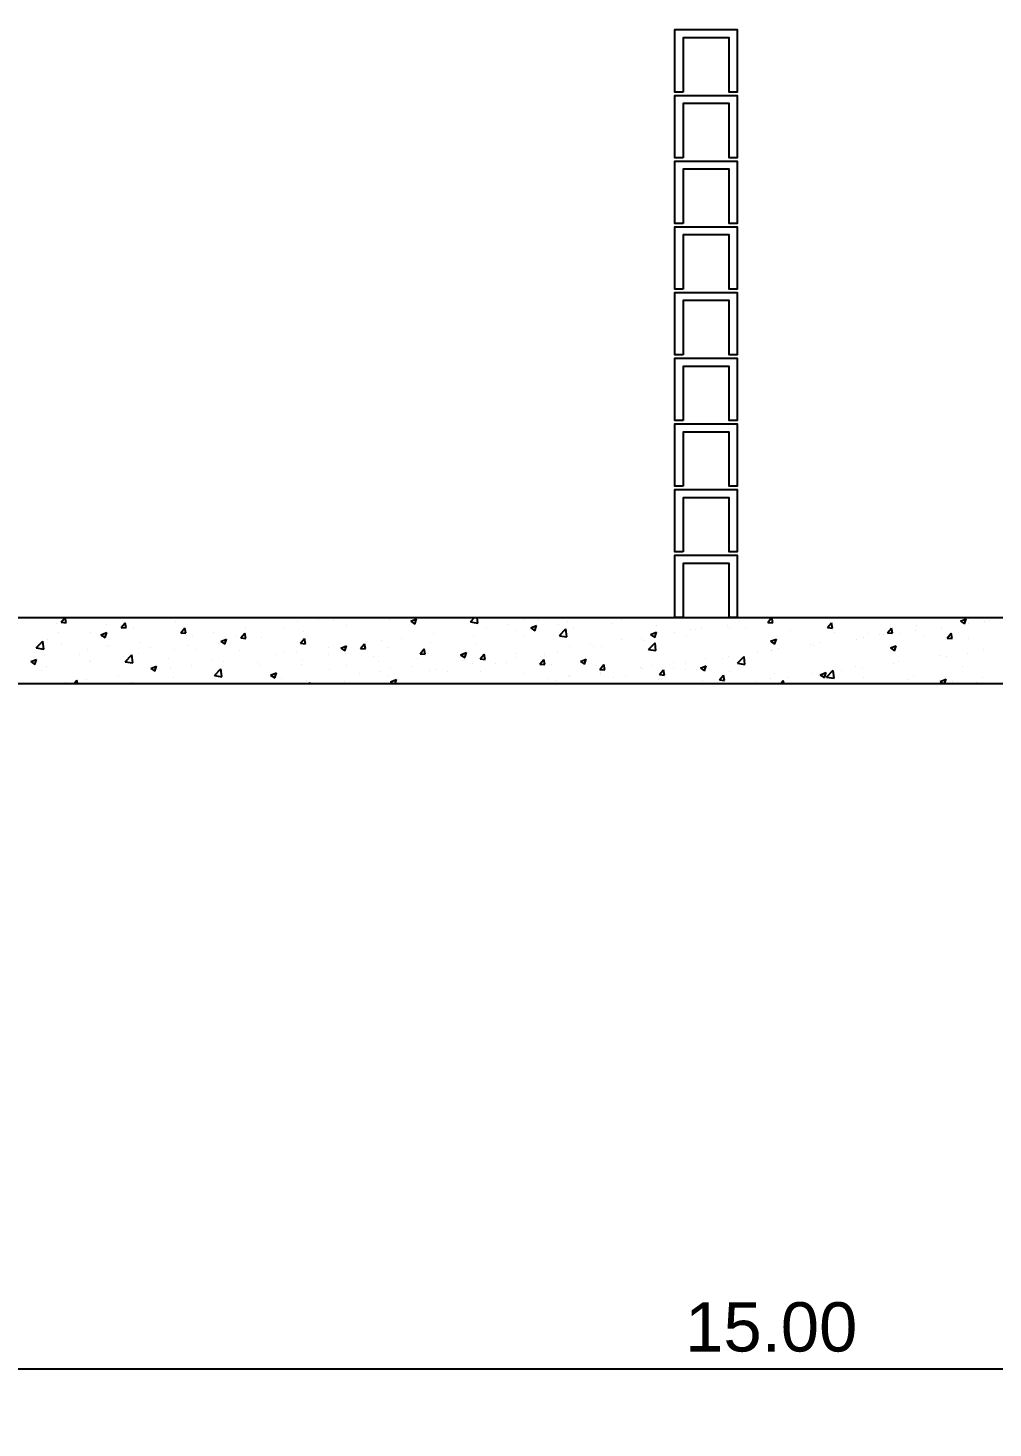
# Model space of a CAD drawing. Extents: x -7.8 to 27.4, y 2.6 to 15.1.
# Drawn here: x 6.858 to 9.796, y 2.578 to 6.839 of the extents above; entities that cross this region are included whole.
import ezdxf

# ---------------------------------------------------------------- set-up
doc = ezdxf.new("R2010")
doc.units = 0
doc.header["$LTSCALE"] = 0.01
doc.header["$PDSIZE"] = -5
doc.layers.get('0').update_dxf_attribs({"linetype": 'CONTINUOUS'})
doc.layers.get('DEFPOINTS').update_dxf_attribs({"linetype": 'CONTINUOUS'})
for name, color, linetype in [('ANOTAÇÕES', 142, 'CONTINUOUS'), ('CORTE', 7, 'CONTINUOUS'), ('FINO', 141, 'CONTINUOUS')]:
    doc.layers.add(name, color=color, linetype=linetype)
doc.styles.get("Standard").update_dxf_attribs({"font": 'arial.ttf'})
doc.dimstyles.get("Standard").update_dxf_attribs({"dimtxt": 0.15, "dimasz": 0.08, "dimexe": 0.18, "dimexo": 0.0625, "dimgap": 0.05, "dimtad": 1, "dimtoh": 1, "dimzin": 0, "dimblk": 'DOT', "dimcen": 0.09, "dimazin": 3, "dimtfac": 1, "dimtofl": 0, "dimtmove": 0, "dimatfit": 3})

# ---------------------------------------------------------------- blocks, each defined once
blk = doc.blocks.new('*X20')
at = {"layer": 'FINO'}
for p, q in [((6.8954, 5.0445), (6.8954, 5.0445)), ((6.8954, 5.0445), (6.8954, 5.0445)), ((6.9001, 5.0445), (6.9001, 5.0445)), ((6.9588, 5.0304), (6.9707, 5.0445)), ((6.9588, 5.0304), (6.974, 5.0291)), ((6.9637, 5.0445), (6.9637, 5.0445)), ((6.9637, 5.0445), (6.9637, 5.0445)), ((6.9637, 5.0445), (6.9637, 5.0445)), ((6.974, 5.029), (6.9712, 5.0445)), ((7.0025, 5.0445), (7.0025, 5.0445)), ((7.076, 5.0445), (7.076, 5.0445)), ((7.081, 5.0445), (7.081, 5.0445)), ((7.0903, 5.0445), (7.0903, 5.0445)), ((7.0903, 5.0445), (7.0903, 5.0445)), ((7.0903, 5.0445), (7.0903, 5.0445)), ((7.141, 5.0144), (7.1533, 5.029)), ((7.1562, 5.0131), (7.1533, 5.029)), ((7.2168, 5.0445), (7.2168, 5.0445)), ((7.2168, 5.0445), (7.2168, 5.0445)), ((7.2169, 5.0445), (7.2169, 5.0445)), ((7.2169, 5.0445), (7.2169, 5.0445)), ((7.2169, 5.0445), (7.2169, 5.0445)), ((7.2519, 5.0445), (7.2519, 5.0445)), ((7.2519, 5.0445), (7.2519, 5.0445)), ((7.308, 5.0323), (7.308, 5.0323)), ((7.3239, 5.0445), (7.3239, 5.0445)), ((7.3435, 5.0445), (7.3435, 5.0445)), ((7.3435, 5.0445), (7.3435, 5.0445)), ((7.3435, 5.0445), (7.3435, 5.0445)), ((7.4278, 5.0445), (7.4278, 5.0445)), ((7.4278, 5.0445), (7.4278, 5.0445)), ((7.431, 5.0445), (7.431, 5.0445)), ((7.4701, 5.0445), (7.4701, 5.0445)), ((7.4701, 5.0445), (7.4701, 5.0445)), ((7.4701, 5.0445), (7.4701, 5.0445)), ((7.5967, 5.0445), (7.5967, 5.0445)), ((7.5967, 5.0445), (7.5967, 5.0445)), ((7.5967, 5.0445), (7.5967, 5.0445)), ((7.6037, 5.0445), (7.6037, 5.0445)), ((7.6037, 5.0445), (7.6037, 5.0445)), ((7.6452, 5.0445), (7.6452, 5.0445)), ((7.6452, 5.0445), (7.6452, 5.0445)), ((7.6794, 5.0319), (7.6794, 5.0319)), ((7.7233, 5.0445), (7.7233, 5.0445)), ((7.7233, 5.0445), (7.7233, 5.0445)), ((7.7233, 5.0445), (7.7233, 5.0445)), ((7.743, 5.0403), (7.743, 5.0403)), ((7.7523, 5.0445), (7.7523, 5.0445)), ((7.7752, 5.0445), (7.7752, 5.0445)), ((7.7752, 5.0445), (7.7752, 5.0445)), ((7.7795, 5.0445), (7.7795, 5.0445)), ((7.7795, 5.0445), (7.7795, 5.0445)), ((7.7875, 5.0372), (7.7875, 5.0372)), ((7.8499, 5.0445), (7.8499, 5.0445)), ((7.8499, 5.0445), (7.8499, 5.0445)), ((7.8499, 5.0445), (7.8499, 5.0445)), ((7.9554, 5.0445), (7.9554, 5.0445)), ((7.9554, 5.0445), (7.9554, 5.0445)), ((7.9554, 5.0445), (7.9554, 5.0445)), ((7.9578, 5.0379), (7.9578, 5.0379)), ((7.9665, 5.0445), (7.9665, 5.0445)), ((7.9665, 5.0445), (7.9665, 5.0445)), ((7.9765, 5.0445), (7.9765, 5.0445)), ((7.9765, 5.0445), (7.9765, 5.0445)), ((7.9765, 5.0445), (7.9765, 5.0445)), ((8.0232, 5.0337), (8.041, 5.0406)), ((8.0232, 5.0337), (8.0358, 5.0252)), ((8.0358, 5.0252), (8.041, 5.0406)), ((8.0736, 5.0445), (8.0736, 5.0445)), ((8.0736, 5.0445), (8.0736, 5.0445)), ((8.1031, 5.0445), (8.1031, 5.0445)), ((8.1031, 5.0445), (8.1031, 5.0445)), ((8.1031, 5.0445), (8.1031, 5.0445)), ((8.1313, 5.0445), (8.1313, 5.0445)), ((8.1313, 5.0445), (8.1313, 5.0445)), ((8.1313, 5.0445), (8.1313, 5.0445)), ((8.1807, 5.0445), (8.1807, 5.0445)), ((8.2048, 5.0317), (8.217, 5.0445)), ((8.2048, 5.0317), (8.2274, 5.0282)), ((8.2274, 5.0282), (8.2255, 5.0445)), ((8.2297, 5.0445), (8.2297, 5.0445)), ((8.2297, 5.0445), (8.2297, 5.0445)), ((8.2299, 5.0444), (8.2299, 5.0444)), ((8.3072, 5.0445), (8.3072, 5.0445)), ((8.3072, 5.0445), (8.3072, 5.0445)), ((8.3072, 5.0445), (8.3072, 5.0445)), ((8.3563, 5.0445), (8.3563, 5.0445)), ((8.3563, 5.0445), (8.3563, 5.0445)), ((8.3655, 5.0386), (8.3655, 5.0386)), ((8.3949, 5.0445), (8.3949, 5.0445)), ((8.3949, 5.0445), (8.3949, 5.0445)), ((8.4128, 5.0371), (8.4128, 5.0371)), ((8.4693, 5.0445), (8.4693, 5.0445)), ((8.4829, 5.0445), (8.4829, 5.0445)), ((8.4829, 5.0445), (8.4829, 5.0445)), ((8.483, 5.0445), (8.483, 5.0445)), ((8.483, 5.0445), (8.483, 5.0445)), ((8.483, 5.0445), (8.483, 5.0445)), ((8.5011, 5.0329), (8.5011, 5.0329)), ((8.502, 5.0445), (8.502, 5.0445)), ((8.6056, 5.0418), (8.6056, 5.0418)), ((8.6095, 5.0445), (8.6095, 5.0445)), ((8.6095, 5.0445), (8.6095, 5.0445)), ((8.6589, 5.0445), (8.6589, 5.0445)), ((8.6589, 5.0445), (8.6589, 5.0445)), ((8.6589, 5.0445), (8.6589, 5.0445)), ((8.6658, 5.0382), (8.6658, 5.0382)), ((8.7361, 5.0445), (8.7361, 5.0445)), ((8.7361, 5.0445), (8.7361, 5.0445)), ((8.8233, 5.0445), (8.8233, 5.0445)), ((8.8233, 5.0445), (8.8233, 5.0445)), ((8.8348, 5.0445), (8.8348, 5.0445)), ((8.8626, 5.0445), (8.8626, 5.0445)), ((8.8626, 5.0445), (8.8626, 5.0445)), ((8.9304, 5.0445), (8.9304, 5.0445)), ((8.9892, 5.0445), (8.9892, 5.0445)), ((8.9892, 5.0445), (8.9892, 5.0445)), ((9.0107, 5.0445), (9.0107, 5.0445)), ((9.0229, 5.0333), (9.0229, 5.0333)), ((9.1098, 5.0302), (9.1218, 5.0445)), ((9.1098, 5.0302), (9.125, 5.0288)), ((9.1158, 5.0445), (9.1158, 5.0445)), ((9.1158, 5.0445), (9.1158, 5.0445)), ((9.125, 5.0288), (9.1221, 5.0445)), ((9.1447, 5.0445), (9.1447, 5.0445)), ((9.1447, 5.0445), (9.1447, 5.0445)), ((9.1468, 5.0423), (9.1468, 5.0423)), ((9.1865, 5.0445), (9.1865, 5.0445)), ((9.1865, 5.0445), (9.1865, 5.0445)), ((9.2424, 5.0445), (9.2424, 5.0445)), ((9.2424, 5.0445), (9.2424, 5.0445)), ((9.2518, 5.0445), (9.2518, 5.0445)), ((9.2518, 5.0445), (9.2518, 5.0445)), ((9.3589, 5.0445), (9.3589, 5.0445)), ((9.3624, 5.0445), (9.3624, 5.0445)), ((9.3624, 5.0445), (9.3624, 5.0445)), ((9.369, 5.0445), (9.369, 5.0445)), ((9.369, 5.0445), (9.369, 5.0445)), ((9.4956, 5.0445), (9.4956, 5.0445)), ((9.4956, 5.0445), (9.4956, 5.0445)), ((9.5383, 5.0445), (9.5383, 5.0445)), ((9.5383, 5.0445), (9.5383, 5.0445)), ((9.5731, 5.0445), (9.5731, 5.0445)), ((9.5731, 5.0445), (9.5731, 5.0445)), ((9.6222, 5.0445), (9.6222, 5.0445)), ((9.6222, 5.0445), (9.6222, 5.0445)), ((9.6802, 5.0445), (9.6802, 5.0445)), ((9.6967, 5.0343), (9.7145, 5.0411)), ((9.6967, 5.0343), (9.7094, 5.0258)), ((9.7094, 5.0258), (9.7145, 5.0411)), ((9.7142, 5.0445), (9.7142, 5.0445)), ((9.7142, 5.0445), (9.7142, 5.0445)), ((9.7142, 5.0445), (9.7142, 5.0445)), ((9.7488, 5.0445), (9.7488, 5.0445)), ((9.7488, 5.0445), (9.7488, 5.0445)), ((9.7713, 5.0323), (9.7713, 5.0323)), ((9.784, 5.0348), (9.784, 5.0348)), ((6.9455, 5.0266), (6.9455, 5.0266)), ((6.9499, 4.9989), (6.9499, 4.9989)), ((7.0493, 4.9982), (7.0493, 4.9982)), ((7.0797, 4.9925), (7.0975, 4.9993)), ((7.0797, 4.9925), (7.0923, 4.984)), ((7.0923, 4.984), (7.0975, 4.9993)), ((7.098, 5.0244), (7.098, 5.0244)), ((7.141, 5.0144), (7.1562, 5.0131)), ((7.1797, 5.016), (7.1797, 5.016)), ((7.3232, 4.9985), (7.3354, 5.0131)), ((7.3232, 4.9985), (7.3384, 4.9972)), ((7.3384, 4.9971), (7.3355, 5.013)), ((7.3593, 4.9897), (7.3593, 4.9897)), ((7.4228, 4.9981), (7.4228, 4.9981)), ((7.4913, 4.9863), (7.4913, 4.9863)), ((7.5054, 4.9826), (7.5176, 4.9972)), ((7.5206, 4.9812), (7.5176, 4.9971)), ((7.519, 5.0108), (7.519, 5.0108)), ((7.6394, 5.0117), (7.6394, 5.0117)), ((7.6955, 5.0009), (7.6955, 5.0009)), ((7.8274, 5.02), (7.8274, 5.02)), ((8.0926, 4.9949), (8.0926, 4.9949)), ((8.215, 4.9886), (8.215, 4.9886)), ((8.253, 5.016), (8.253, 5.016)), ((8.3166, 5.0244), (8.3166, 5.0244)), ((8.3454, 5.0065), (8.3454, 5.0065)), ((8.3696, 4.9873), (8.3696, 4.9873)), ((8.3882, 5.0134), (8.406, 5.0202)), ((8.3882, 5.0134), (8.4008, 5.0049)), ((8.4009, 5.0049), (8.406, 5.0202)), ((8.4737, 5.0228), (8.4737, 5.0228)), ((8.4758, 4.9897), (8.4956, 5.0103)), ((8.4759, 4.9896), (8.4984, 4.9861)), ((8.4984, 4.9862), (8.4956, 5.0103)), ((8.5177, 5.0128), (8.5177, 5.0128)), ((8.6367, 5.0272), (8.6367, 5.0272)), ((8.7532, 4.9931), (8.771, 4.9999)), ((8.7532, 4.993), (8.7659, 4.9845)), ((8.7659, 4.9845), (8.771, 4.9999)), ((8.7723, 5.0214), (8.7723, 5.0214)), ((8.8266, 5.0002), (8.8266, 5.0002)), ((8.8612, 4.9914), (8.8612, 4.9914)), ((8.8748, 5.0078), (8.8748, 5.0078)), ((8.8902, 5.0085), (8.8902, 5.0085)), ((8.9078, 5.0157), (8.9078, 5.0157)), ((8.9864, 5.0212), (8.9864, 5.0212)), ((8.9932, 5.0104), (8.9932, 5.0104)), ((9.0434, 5.01), (9.0434, 5.01)), ((9.1236, 5.0283), (9.1236, 5.0283)), ((9.179, 5.0043), (9.179, 5.0043)), ((9.292, 5.0142), (9.3042, 5.0288)), ((9.292, 5.0142), (9.3071, 5.0129)), ((9.3072, 5.0128), (9.3042, 5.0288)), ((9.3146, 4.9985), (9.3146, 4.9985)), ((9.4162, 4.9952), (9.4162, 4.9952)), ((9.4502, 4.9928), (9.4502, 4.9928)), ((9.4638, 4.9927), (9.4638, 4.9927)), ((9.4741, 4.9983), (9.4893, 4.997)), ((9.4742, 4.9983), (9.4864, 5.0129)), ((9.4894, 4.9969), (9.4864, 5.0128)), ((9.5111, 4.997), (9.5111, 4.997)), ((9.56, 5.0053), (9.56, 5.0053)), ((9.5643, 5.0207), (9.5643, 5.0207)), ((9.5858, 4.9871), (9.5858, 4.9871)), ((9.6394, 5.0132), (9.6394, 5.0132)), ((9.6563, 4.9824), (9.6686, 4.9969)), ((9.6715, 4.981), (9.6686, 4.9969)), ((9.7204, 5.0264), (9.7204, 5.0264)), ((6.883, 4.9525), (6.9028, 4.9731)), ((6.8831, 4.9524), (6.9056, 4.9489)), ((6.9056, 4.9489), (6.9028, 4.9731)), ((6.9173, 4.9791), (6.9173, 4.9791)), ((6.9601, 4.9661), (6.9601, 4.9661)), ((7.0391, 4.9476), (7.0391, 4.9476)), ((7.0957, 4.9604), (7.0957, 4.9604)), ((7.1026, 4.956), (7.1026, 4.956)), ((7.1988, 4.9686), (7.1988, 4.9686)), ((7.2313, 4.9547), (7.2313, 4.9547)), ((7.3049, 4.9477), (7.3049, 4.9477)), ((7.3431, 4.9609), (7.3431, 4.9609)), ((7.3669, 4.9489), (7.3669, 4.9489)), ((7.4368, 4.9668), (7.4368, 4.9668)), ((7.4447, 4.9722), (7.4625, 4.979)), ((7.4447, 4.9721), (7.4574, 4.9636)), ((7.4574, 4.9636), (7.4625, 4.979)), ((7.5054, 4.9826), (7.5205, 4.9812)), ((7.5672, 4.9847), (7.5672, 4.9847)), ((7.6876, 4.9666), (7.6998, 4.9812)), ((7.6876, 4.9666), (7.7027, 4.9653)), ((7.7028, 4.9652), (7.6998, 4.9812)), ((7.7724, 4.9528), (7.7724, 4.9528)), ((7.8098, 4.9518), (7.8275, 4.9586)), ((7.8098, 4.9518), (7.8224, 4.9433)), ((7.8224, 4.9433), (7.8276, 4.9586)), ((7.8697, 4.9507), (7.882, 4.9653)), ((7.8697, 4.9507), (7.8849, 4.9494)), ((7.8849, 4.9493), (7.882, 4.9652)), ((7.9328, 4.9739), (7.9328, 4.9739)), ((7.9548, 4.9533), (7.9548, 4.9533)), ((7.9964, 4.9822), (7.9964, 4.9822)), ((8.0519, 4.9348), (8.0642, 4.9493)), ((8.0671, 4.9334), (8.0642, 4.9493)), ((8.0831, 4.9696), (8.0831, 4.9696)), ((8.2214, 4.9619), (8.2214, 4.9619)), ((8.5064, 4.958), (8.5064, 4.958)), ((8.57, 4.9664), (8.57, 4.9664)), ((8.5785, 4.957), (8.5785, 4.957)), ((8.6025, 4.9573), (8.6025, 4.9573)), ((8.6662, 4.979), (8.6662, 4.979)), ((8.7267, 4.9824), (8.7267, 4.9824)), ((8.7329, 4.9751), (8.7329, 4.9751)), ((8.7469, 4.9476), (8.7667, 4.9682)), ((8.7469, 4.9476), (8.7695, 4.9441)), ((8.7695, 4.9441), (8.7667, 4.9682)), ((9.1183, 4.9727), (9.1361, 4.9795)), ((9.1183, 4.9727), (9.1309, 4.9642)), ((9.1199, 4.9444), (9.1199, 4.9444)), ((9.1205, 4.9438), (9.1205, 4.9438)), ((9.1309, 4.9642), (9.1361, 4.9795)), ((9.1436, 4.9505), (9.1436, 4.9505)), ((9.2398, 4.9632), (9.2398, 4.9632)), ((9.2488, 4.96), (9.2488, 4.96)), ((9.2681, 4.9698), (9.2681, 4.9698)), ((9.3807, 4.9791), (9.3807, 4.9791)), ((9.4002, 4.9843), (9.4002, 4.9843)), ((9.4833, 4.9524), (9.5011, 4.9592)), ((9.4833, 4.9524), (9.4959, 4.9438)), ((9.4959, 4.9438), (9.5011, 4.9592)), ((9.6563, 4.9824), (9.6715, 4.981)), ((9.7214, 4.9813), (9.7214, 4.9813)), ((9.7683, 4.9477), (9.7683, 4.9477)), ((6.8663, 4.9106), (6.8841, 4.9174)), ((6.8663, 4.9106), (6.8789, 4.902)), ((6.8781, 4.9377), (6.8781, 4.9377)), ((6.8786, 4.9265), (6.8786, 4.9265)), ((6.8789, 4.902), (6.8841, 4.9174)), ((7.0137, 4.932), (7.0137, 4.932)), ((7.0462, 4.9136), (7.0462, 4.9136)), ((7.0469, 4.91), (7.0469, 4.91)), ((7.1493, 4.9263), (7.1493, 4.9263)), ((7.1541, 4.9104), (7.1739, 4.931)), ((7.1541, 4.9104), (7.1767, 4.9069)), ((7.1767, 4.9069), (7.1739, 4.931)), ((7.1766, 4.9315), (7.1766, 4.9315)), ((7.195, 4.9355), (7.195, 4.9355)), ((7.2848, 4.9205), (7.2848, 4.9205)), ((7.4204, 4.9148), (7.4204, 4.9148)), ((7.4522, 4.9106), (7.4522, 4.9106)), ((7.5025, 4.9432), (7.5025, 4.9432)), ((7.556, 4.9091), (7.556, 4.9091)), ((7.6126, 4.9317), (7.6126, 4.9317)), ((7.6381, 4.9375), (7.6381, 4.9375)), ((7.6762, 4.9401), (7.6762, 4.9401)), ((7.6916, 4.9034), (7.6916, 4.9034)), ((7.6924, 4.9164), (7.6924, 4.9164)), ((7.7737, 4.9317), (7.7737, 4.9317)), ((7.8243, 4.9354), (7.8243, 4.9354)), ((7.9092, 4.926), (7.9092, 4.926)), ((7.9252, 4.911), (7.9252, 4.911)), ((8.0448, 4.9203), (8.0448, 4.9203)), ((8.0519, 4.9347), (8.0671, 4.9334)), ((8.0733, 4.9365), (8.0733, 4.9365)), ((8.1748, 4.9315), (8.1926, 4.9383)), ((8.1748, 4.9315), (8.1874, 4.9229)), ((8.1804, 4.9146), (8.1804, 4.9146)), ((8.1862, 4.9158), (8.1862, 4.9158)), ((8.1874, 4.9229), (8.1926, 4.9383)), ((8.2119, 4.9041), (8.2119, 4.9041)), ((8.2341, 4.9188), (8.2464, 4.9334)), ((8.2341, 4.9188), (8.2493, 4.9175)), ((8.2493, 4.9174), (8.2464, 4.9333)), ((8.2498, 4.9242), (8.2498, 4.9242)), ((8.2823, 4.9061), (8.2823, 4.9061)), ((8.316, 4.9088), (8.316, 4.9088)), ((8.3423, 4.9219), (8.3423, 4.9219)), ((8.346, 4.9369), (8.346, 4.9369)), ((8.4163, 4.9029), (8.4285, 4.9175)), ((8.4163, 4.9029), (8.4315, 4.9015)), ((8.4315, 4.9015), (8.4286, 4.9174)), ((8.4304, 4.9316), (8.4304, 4.9316)), ((8.4516, 4.9031), (8.4516, 4.9031)), ((8.4706, 4.9382), (8.4706, 4.9382)), ((8.5398, 4.9111), (8.5576, 4.918)), ((8.5398, 4.9111), (8.5525, 4.9026)), ((8.5525, 4.9026), (8.5576, 4.918)), ((8.5985, 4.8869), (8.6107, 4.9015)), ((8.6137, 4.8855), (8.6107, 4.9015)), ((8.8234, 4.9083), (8.8234, 4.9083)), ((8.8581, 4.9068), (8.8581, 4.9068)), ((8.9196, 4.921), (8.9196, 4.921)), ((8.9718, 4.9189), (8.9718, 4.9189)), ((8.9901, 4.9259), (8.9901, 4.9259)), ((9.018, 4.9056), (9.0378, 4.9262)), ((9.018, 4.9056), (9.0406, 4.902)), ((9.0406, 4.9021), (9.0378, 4.9262)), ((9.08, 4.9421), (9.08, 4.9421)), ((9.4931, 4.9051), (9.4931, 4.9051)), ((9.508, 4.9124), (9.508, 4.9124)), ((9.6363, 4.9287), (9.6363, 4.9287)), ((9.6536, 4.9263), (9.6536, 4.9263)), ((9.7171, 4.9346), (9.7171, 4.9346)), ((6.8988, 4.8846), (6.8988, 4.8846)), ((6.9142, 4.8946), (6.9142, 4.8946)), ((7.132, 4.8684), (7.132, 4.8684)), ((7.2313, 4.8902), (7.2491, 4.8971)), ((7.2313, 4.8902), (7.244, 4.8817)), ((7.244, 4.8817), (7.2491, 4.8971)), ((7.2924, 4.8896), (7.2924, 4.8896)), ((7.3018, 4.8632), (7.3018, 4.8632)), ((7.356, 4.8979), (7.356, 4.8979)), ((7.4252, 4.8684), (7.445, 4.889)), ((7.4252, 4.8683), (7.4478, 4.8648)), ((7.4337, 4.8822), (7.4337, 4.8822)), ((7.4478, 4.8649), (7.445, 4.889)), ((7.5641, 4.9001), (7.5641, 4.9001)), ((7.5963, 4.8699), (7.6141, 4.8767)), ((7.5963, 4.8699), (7.609, 4.8614)), ((7.609, 4.8614), (7.6141, 4.8767)), ((7.6289, 4.8602), (7.6289, 4.8602)), ((7.777, 4.8856), (7.777, 4.8856)), ((7.8272, 4.8976), (7.8272, 4.8976)), ((7.866, 4.8737), (7.866, 4.8737)), ((7.9296, 4.8821), (7.9296, 4.8821)), ((7.9517, 4.8688), (7.9517, 4.8688)), ((7.9628, 4.8919), (7.9628, 4.8919)), ((8.0258, 4.8947), (8.0258, 4.8947)), ((8.08, 4.885), (8.08, 4.885)), ((8.0984, 4.8862), (8.0984, 4.8862)), ((8.1342, 4.8807), (8.1342, 4.8807)), ((8.234, 4.8804), (8.234, 4.8804)), ((8.3696, 4.8747), (8.3696, 4.8747)), ((8.5032, 4.8662), (8.5032, 4.8662)), ((8.5052, 4.869), (8.5052, 4.869)), ((8.5872, 4.8974), (8.5872, 4.8974)), ((8.5985, 4.8869), (8.6137, 4.8856)), ((8.5994, 4.8789), (8.5994, 4.8789)), ((8.5994, 4.8727), (8.5994, 4.8727)), ((8.6408, 4.8633), (8.6408, 4.8633)), ((8.6756, 4.8681), (8.6756, 4.8681)), ((8.7228, 4.8916), (8.7228, 4.8916)), ((8.7299, 4.8906), (8.7299, 4.8906)), ((8.7598, 4.9), (8.7598, 4.9)), ((8.7807, 4.871), (8.7929, 4.8856)), ((8.7807, 4.871), (8.7958, 4.8697)), ((8.7959, 4.8696), (8.7929, 4.8855)), ((8.8237, 4.8935), (8.8237, 4.8935)), ((8.8584, 4.8859), (8.8584, 4.8859)), ((8.9049, 4.8908), (8.9226, 4.8976)), ((8.9049, 4.8908), (8.9175, 4.8823)), ((8.9175, 4.8823), (8.9226, 4.8976)), ((8.9629, 4.8551), (8.9751, 4.8696)), ((8.9781, 4.8537), (8.9751, 4.8696)), ((8.994, 4.8802), (8.994, 4.8802)), ((9.1174, 4.8592), (9.1174, 4.8592)), ((9.1296, 4.8745), (9.1296, 4.8745)), ((9.1729, 4.863), (9.1729, 4.863)), ((9.2457, 4.8755), (9.2457, 4.8755)), ((9.2652, 4.8687), (9.2652, 4.8687)), ((9.2699, 4.8704), (9.2877, 4.8773)), ((9.2699, 4.8704), (9.2825, 4.8619)), ((9.2825, 4.8619), (9.2877, 4.8773)), ((9.2891, 4.8635), (9.3089, 4.8842)), ((9.2891, 4.8635), (9.3117, 4.86)), ((9.3117, 4.86), (9.3089, 4.8841)), ((9.3334, 4.8841), (9.3334, 4.8841)), ((9.3776, 4.8945), (9.3776, 4.8945)), ((9.3969, 4.8925), (9.3969, 4.8925)), ((9.4007, 4.863), (9.4007, 4.863)), ((9.5538, 4.8691), (9.5538, 4.8691)), ((9.702, 4.8945), (9.702, 4.8945)), ((9.7652, 4.8632), (9.7652, 4.8632)), ((6.8978, 4.8445), (6.8978, 4.8445)), ((6.9502, 4.8445), (6.9502, 4.8445)), ((6.9502, 4.8445), (6.9502, 4.8445)), ((6.9561, 4.8445), (6.9561, 4.8445)), ((6.9561, 4.8445), (6.9561, 4.8445)), ((6.9722, 4.8474), (6.9722, 4.8474)), ((6.9984, 4.8445), (7.0063, 4.8539)), ((7.0081, 4.8445), (7.0063, 4.8539)), ((7.0244, 4.8445), (7.0244, 4.8445)), ((7.0358, 4.8558), (7.0358, 4.8558)), ((7.0632, 4.8445), (7.0632, 4.8445)), ((7.0632, 4.8445), (7.0632, 4.8445)), ((7.0632, 4.8445), (7.0632, 4.8445)), ((7.151, 4.8445), (7.151, 4.8445)), ((7.1703, 4.8445), (7.1703, 4.8445)), ((7.1703, 4.8445), (7.1703, 4.8445)), ((7.1703, 4.8445), (7.1703, 4.8445)), ((7.1735, 4.8469), (7.1735, 4.8469)), ((7.2774, 4.8445), (7.2774, 4.8445)), ((7.2776, 4.8445), (7.2776, 4.8445)), ((7.3845, 4.8445), (7.3845, 4.8445)), ((7.3845, 4.8445), (7.3845, 4.8445)), ((7.4042, 4.8445), (7.4042, 4.8445)), ((7.4916, 4.8445), (7.4916, 4.8445)), ((7.4916, 4.8445), (7.4916, 4.8445)), ((7.4916, 4.8445), (7.4916, 4.8445)), ((7.5308, 4.8445), (7.5308, 4.8445)), ((7.5987, 4.8445), (7.5987, 4.8445)), ((7.6443, 4.8445), (7.6443, 4.8445)), ((7.646, 4.8445), (7.646, 4.8445)), ((7.646, 4.8445), (7.646, 4.8445)), ((7.6574, 4.8445), (7.6574, 4.8445)), ((7.7056, 4.8526), (7.7056, 4.8526)), ((7.7058, 4.8445), (7.7058, 4.8445)), ((7.7058, 4.8445), (7.7058, 4.8445)), ((7.7137, 4.8445), (7.7161, 4.8469)), ((7.7163, 4.8445), (7.7161, 4.8469)), ((7.784, 4.8445), (7.784, 4.8445)), ((7.813, 4.8445), (7.813, 4.8445)), ((7.813, 4.8445), (7.813, 4.8445)), ((7.8213, 4.8509), (7.8213, 4.8509)), ((7.8219, 4.8445), (7.8219, 4.8445)), ((7.8219, 4.8445), (7.8219, 4.8445)), ((7.9106, 4.8445), (7.9106, 4.8445)), ((7.9201, 4.8445), (7.9201, 4.8445)), ((7.9201, 4.8445), (7.9201, 4.8445)), ((7.9201, 4.8445), (7.9201, 4.8445)), ((7.9614, 4.8496), (7.9792, 4.8564)), ((7.9614, 4.8495), (7.9689, 4.8445)), ((7.9752, 4.8445), (7.9792, 4.8564)), ((7.986, 4.8553), (7.986, 4.8553)), ((7.9978, 4.8445), (7.9978, 4.8445)), ((8.0272, 4.8445), (8.0272, 4.8445)), ((8.0372, 4.8445), (8.0372, 4.8445)), ((8.1343, 4.8445), (8.1343, 4.8445)), ((8.1343, 4.8445), (8.1343, 4.8445)), ((8.1638, 4.8445), (8.1638, 4.8445)), ((8.1737, 4.8445), (8.1737, 4.8445)), ((8.2414, 4.8445), (8.2414, 4.8445)), ((8.2414, 4.8445), (8.2414, 4.8445)), ((8.2414, 4.8445), (8.2414, 4.8445)), ((8.2904, 4.8445), (8.2904, 4.8445)), ((8.3384, 4.8445), (8.3384, 4.8445)), ((8.3384, 4.8445), (8.3384, 4.8445)), ((8.3485, 4.8445), (8.3485, 4.8445)), ((8.3495, 4.8445), (8.3495, 4.8445)), ((8.417, 4.8445), (8.417, 4.8445)), ((8.4396, 4.8578), (8.4396, 4.8578)), ((8.4556, 4.8445), (8.4556, 4.8445)), ((8.4675, 4.8537), (8.4675, 4.8537)), ((8.5254, 4.8445), (8.5254, 4.8445)), ((8.5436, 4.8445), (8.5436, 4.8445)), ((8.5627, 4.8445), (8.5627, 4.8445)), ((8.5627, 4.8445), (8.5627, 4.8445)), ((8.6698, 4.8445), (8.6698, 4.8445)), ((8.6698, 4.8445), (8.6698, 4.8445)), ((8.6698, 4.8445), (8.6698, 4.8445)), ((8.6702, 4.8445), (8.6702, 4.8445)), ((8.7763, 4.8575), (8.7763, 4.8575)), ((8.7769, 4.8445), (8.7769, 4.8445)), ((8.7968, 4.8445), (8.7968, 4.8445)), ((8.884, 4.8445), (8.884, 4.8445)), ((8.884, 4.8445), (8.884, 4.8445)), ((8.9119, 4.8518), (8.9119, 4.8518)), ((8.9234, 4.8445), (8.9234, 4.8445)), ((8.9628, 4.8551), (8.978, 4.8537)), ((8.9911, 4.8445), (8.9911, 4.8445)), ((8.9911, 4.8445), (8.9911, 4.8445)), ((8.9911, 4.8445), (8.9911, 4.8445)), ((9.0325, 4.8445), (9.0325, 4.8445)), ((9.0325, 4.8445), (9.0325, 4.8445)), ((9.0325, 4.8445), (9.0325, 4.8445)), ((9.0475, 4.8461), (9.0475, 4.8461)), ((9.05, 4.8445), (9.05, 4.8445)), ((9.0767, 4.8503), (9.0767, 4.8503)), ((9.0982, 4.8445), (9.0982, 4.8445)), ((9.0982, 4.8445), (9.0982, 4.8445)), ((9.0982, 4.8445), (9.0982, 4.8445)), ((9.1496, 4.8445), (9.1573, 4.8537)), ((9.159, 4.8445), (9.1573, 4.8536)), ((9.1766, 4.8445), (9.1766, 4.8445)), ((9.1766, 4.8445), (9.1766, 4.8445)), ((9.2053, 4.8445), (9.2053, 4.8445)), ((9.3032, 4.8445), (9.3032, 4.8445)), ((9.3032, 4.8445), (9.3032, 4.8445)), ((9.3124, 4.8445), (9.3124, 4.8445)), ((9.3124, 4.8445), (9.3124, 4.8445)), ((9.4195, 4.8445), (9.4195, 4.8445)), ((9.4195, 4.8445), (9.4195, 4.8445)), ((9.4195, 4.8445), (9.4195, 4.8445)), ((9.4298, 4.8445), (9.4298, 4.8445)), ((9.4298, 4.8445), (9.4298, 4.8445)), ((9.5266, 4.8445), (9.5266, 4.8445)), ((9.5363, 4.8573), (9.5363, 4.8573)), ((9.5564, 4.8445), (9.5564, 4.8445)), ((9.5564, 4.8445), (9.5564, 4.8445)), ((9.5807, 4.8445), (9.5807, 4.8445)), ((9.5807, 4.8445), (9.5807, 4.8445)), ((9.6338, 4.8445), (9.6338, 4.8445)), ((9.6338, 4.8445), (9.6338, 4.8445)), ((9.6349, 4.8501), (9.6527, 4.8569)), ((9.6349, 4.8501), (9.6432, 4.8445)), ((9.6485, 4.8445), (9.6527, 4.8569)), ((9.6719, 4.8515), (9.6719, 4.8515)), ((9.683, 4.8445), (9.683, 4.8445)), ((9.683, 4.8445), (9.683, 4.8445)), ((9.7267, 4.8445), (9.7267, 4.8445)), ((9.7409, 4.8445), (9.7409, 4.8445)), ((9.7409, 4.8445), (9.7409, 4.8445)), ((9.7465, 4.8471), (9.7465, 4.8471)), ((9.7566, 4.8445), (9.7566, 4.8445)), ((9.7566, 4.8445), (9.7566, 4.8445))]:
    blk.add_line(p, q, dxfattribs=at)
blk = doc.blocks.new('_DOT')
at = {"color": 0, "linetype": 'BYBLOCK'}
blk.add_line((-0.5, 0), (-1, 0), dxfattribs=at)
at = {"color": 0, "linetype": 'BYBLOCK', "const_width": 0.5}
blk.add_lwpolyline([(-0.25, 0, 1), (0.25, 0, 1)], format="xyb", close=True, dxfattribs=at)
blk = doc.blocks.new('*D18')
at = {"layer": 'ANOTAÇÕES', "color": 0}
for p, q in [((1.627, 3.2577), (1.627, 2.5777)), ((16.627, 3.2577), (16.627, 2.5777)), ((1.707, 2.7577), (16.547, 2.7577))]:
    blk.add_line(p, q, dxfattribs=at)
at = {"layer": 'DEFPOINTS', "color": 0}
for p in [(1.627, 8.5947), (16.627, 7.8447), (16.627, 2.7577)]:
    blk.add_point(p, dxfattribs=at)
at = {"layer": 'ANOTAÇÕES', "color": 0, "xscale": 0.08, "yscale": 0.08, "zscale": 0.08, "rotation": 180}
blk.add_blockref('_DOT', (1.627, 2.7577), dxfattribs=at)
at = {"layer": 'ANOTAÇÕES', "color": 0, "xscale": 0.08, "yscale": 0.08, "zscale": 0.08}
blk.add_blockref('_DOT', (16.627, 2.7577), dxfattribs=at)
at = {"layer": 'ANOTAÇÕES', "color": 0, "linetype": 'CONTINUOUS'}
blk.add_text('15.00', height=0.15, dxfattribs=at).set_placement((8.8584, 2.8106))

msp = doc.modelspace()

# ---------------------------------------------------------------- linework, layer by layer
at = {"layer": 'CORTE'}
for p, q in [((1.627, 5.0445), (16.627, 5.0445)), ((-6.7023, 4.8445), (16.627, 4.8445))]:
    msp.add_line(p, q, dxfattribs=at)
for points in [[(8.852, 6.6445), (8.827, 6.6445), (8.827, 6.8345), (9.017, 6.8345), (9.017, 6.6445), (8.992, 6.6445), (8.992, 6.8095), (8.852, 6.8095)], [(8.852, 6.4445), (8.827, 6.4445), (8.827, 6.6345), (9.017, 6.6345), (9.017, 6.4445), (8.992, 6.4445), (8.992, 6.6095), (8.852, 6.6095)], [(8.852, 6.2445), (8.827, 6.2445), (8.827, 6.4345), (9.017, 6.4345), (9.017, 6.2445), (8.992, 6.2445), (8.992, 6.4095), (8.852, 6.4095)], [(8.852, 6.0445), (8.827, 6.0445), (8.827, 6.2345), (9.017, 6.2345), (9.017, 6.0445), (8.992, 6.0445), (8.992, 6.2095), (8.852, 6.2095)], [(8.852, 5.8445), (8.827, 5.8445), (8.827, 6.0345), (9.017, 6.0345), (9.017, 5.8445), (8.992, 5.8445), (8.992, 6.0095), (8.852, 6.0095)], [(8.852, 5.6445), (8.827, 5.6445), (8.827, 5.8345), (9.017, 5.8345), (9.017, 5.6445), (8.992, 5.6445), (8.992, 5.8095), (8.852, 5.8095)], [(8.852, 5.4445), (8.827, 5.4445), (8.827, 5.6345), (9.017, 5.6345), (9.017, 5.4445), (8.992, 5.4445), (8.992, 5.6095), (8.852, 5.6095)], [(8.852, 5.2445), (8.827, 5.2445), (8.827, 5.4345), (9.017, 5.4345), (9.017, 5.2445), (8.992, 5.2445), (8.992, 5.4095), (8.852, 5.4095)], [(8.852, 5.0445), (8.827, 5.0445), (8.827, 5.2345), (9.017, 5.2345), (9.017, 5.0445), (8.992, 5.0445), (8.992, 5.2095), (8.852, 5.2095)]]:
    msp.add_lwpolyline(points, close=True, dxfattribs=at)

# ---------------------------------------------------------------- block references
at = {"layer": 'FINO'}
msp.add_blockref('*X20', (0, 0), dxfattribs=at)

# ---------------------------------------------------------------- dimensions: what is measured, and where the dimension line sits
at = {"layer": 'ANOTAÇÕES'}
dim = msp.add_linear_dim(base=(16.627, 2.7577), p1=(1.627, 8.5947), p2=(16.627, 7.8447), dimstyle='STANDARD', dxfattribs=at)
dim.commit()
dim.dimension.update_dxf_attribs({"geometry": '*D18', "text_midpoint": (9.127, 2.8843)})

doc.saveas('drawing.dxf')
